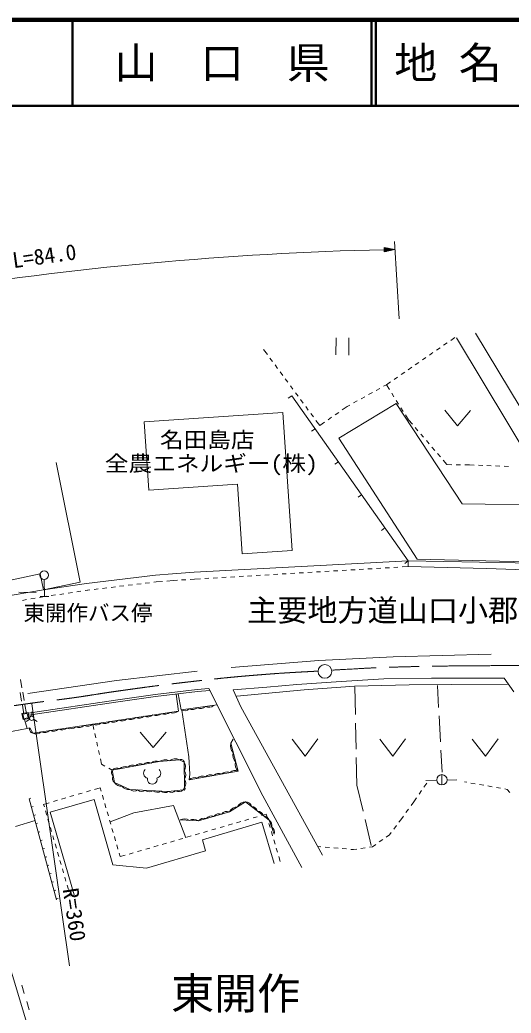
# Model space of a CAD drawing. Units: millimetres, scale not verified. Extents: x 40000 to 680000, y 20000 to 380000.
# Drawn here: x 326876 to 383962, y 264520 to 380000 of the extents above; entities that cross this region are included whole.
import ezdxf
from ezdxf.enums import TextEntityAlignment as Align

# ---------------------------------------------------------------- set-up
doc = ezdxf.new("R2010")
doc.units = ezdxf.units.MM
doc.header["$LTSCALE"] = 1000
doc.linetypes.add('CHAIN', pattern=[18.5, 12, -1.5, 3.5, -1.5])
for name, color, linetype, lineweight in [('M-BGD', 7, 'Continuous', 13), ('M-BMK', 2, 'CHAIN', 13), ('M-BMK-SRVR', 3, 'Continuous', 13), ('M-STR-HTXT', 7, 'Continuous', 13), ('M-STR-STRD', 7, 'Continuous', 13), ('M-TTL', 2, 'Continuous', 140), ('M-TTL-LINE', 7, 'Continuous', 50)]:
    doc.layers.add(name, color=color, linetype=linetype, lineweight=lineweight)
for name, color, linetype in [('M-BGD-HTXT', 7, 'Continuous'), ('M-BMK-HTXT', 7, 'Continuous'), ('M-TTL-TXT', 7, 'Continuous')]:
    doc.layers.add(name, color=color, linetype=linetype)
doc.styles.add('ＭＳ ゴシック', font='')
doc.styles.get('ＭＳ ゴシック').set_extended_font_data('MS Gothic')

# ---------------------------------------------------------------- blocks, each defined once
blk = doc.blocks.new('有線柱')
at = {"color": 7, "linetype": 'Continuous', "lineweight": 13}
blk.add_line((0, 0.5), (0, -0.5), dxfattribs=at)
blk.add_circle((0, 0), 0.5, dxfattribs=at)
blk = doc.blocks.new('畑')
at = {"color": 7, "linetype": 'Continuous', "lineweight": 13}
for p, q in [((-1.5, 1), (0, -1)), ((0, -1), (1.5, 1))]:
    blk.add_line(p, q, dxfattribs=at)

msp = doc.modelspace()

# ---------------------------------------------------------------- linework, layer by layer
at = {"layer": 'M-BGD'}
for p, q in [((363595, 341040), (363614, 343040)), ((365095, 341026), (365113, 343026)), ((376939, 342738), (377424, 343074)), ((375294, 341600), (375705, 341885)), ((376116, 342169), (376528, 342453)), ((355644, 341082), (355201, 341683)), ((356237, 340277), (355941, 340679)), ((373649, 340463), (374060, 340747)), ((374471, 341032), (374882, 341316)), ((356830, 339472), (356534, 339874)), ((372004, 339326), (372415, 339610)), ((372826, 339894), (373237, 340179)), ((357423, 338667), (357127, 339069)), ((370358, 338188), (370770, 338473)), ((371181, 338757), (371592, 339041)), ((358017, 337861), (357720, 338264)), ((358610, 337056), (358313, 337459)), ((369462, 337568), (369149, 337395)), ((369462, 337568), (369947, 337904)), ((369813, 337015), (369462, 337568)), ((358470, 336307), (358062, 336019)), ((358470, 336307), (372001, 317095)), ((359203, 336251), (358906, 336654)), ((366962, 336186), (366524, 335944)), ((367837, 336670), (367399, 336428)), ((368712, 337153), (368274, 336911)), ((370350, 336171), (370082, 336593)), ((359796, 335446), (359499, 335849)), ((360389, 334641), (360092, 335043)), ((364899, 335045), (364336, 334653)), ((365211, 335218), (364899, 335045)), ((366087, 335702), (365649, 335460)), ((370887, 335327), (370618, 335749)), ((371423, 334483), (371155, 334905)), ((360982, 333836), (360685, 334238)), ((363105, 333796), (362695, 333510)), ((363926, 334367), (363515, 334081)), ((372043, 333508), (371691, 334061)), ((376242, 334629), (377725, 332815)), ((377725, 332815), (379241, 334601)), ((361721, 332832), (361278, 333433)), ((362284, 333224), (361721, 332832)), ((372487, 332989), (372043, 333508)), ((373137, 332229), (372812, 332609)), ((361177, 332464), (360768, 332176)), ((373787, 331469), (373462, 331849)), ((374437, 330709), (374112, 331089)), ((375088, 329949), (374763, 330329)), ((375738, 329189), (375413, 329569)), ((333888, 314636), (331099, 328541)), ((363883, 328622), (363474, 328334)), ((376507, 328290), (376063, 328809)), ((377066, 328285), (376507, 328290)), ((378066, 328276), (377566, 328281)), ((379126, 328266), (378566, 328271)), ((379659, 328245), (379126, 328266)), ((380658, 328205), (380159, 328225)), ((381657, 328165), (381158, 328185)), ((382657, 328125), (382157, 328145)), ((383656, 328086), (383156, 328106)), ((366589, 324780), (366180, 324492)), ((369295, 320937), (368886, 320649)), ((371995, 316431), (371312, 316391)), ((372001, 317095), (371592, 316807)), ((372001, 317095), (371592, 316807)), ((295401, 308468), (329227, 315589)), ((329617, 313736), (329227, 315589)), ((352844, 315312), (352344, 315283)), ((353842, 315370), (353343, 315341)), ((354840, 315429), (354341, 315400)), ((355839, 315487), (355339, 315458)), ((356837, 315545), (356338, 315516)), ((357835, 315604), (357336, 315575)), ((358833, 315662), (358334, 315633)), ((359832, 315720), (359333, 315691)), ((360830, 315779), (360331, 315750)), ((361828, 315837), (361329, 315808)), ((362827, 315895), (362327, 315866)), ((363825, 315954), (363326, 315925)), ((364823, 316012), (364324, 315983)), ((365822, 316070), (365322, 316041)), ((366820, 316129), (366321, 316100)), ((367818, 316187), (367319, 316158)), ((368816, 316245), (368317, 316216)), ((369815, 316304), (369316, 316275)), ((370813, 316362), (370314, 316333)), ((329617, 313736), (333888, 314636)), ((334637, 314488), (329617, 313736)), ((329711, 314953), (329730, 312953)), ((338966, 314200), (338469, 314141)), ((339958, 314319), (339462, 314259)), ((340951, 314437), (340455, 314378)), ((341944, 314556), (341448, 314497)), ((342702, 314647), (342441, 314615)), ((343443, 314709), (342702, 314647)), ((344681, 314813), (343941, 314751)), ((345177, 314846), (344681, 314813)), ((346175, 314914), (345676, 314880)), ((347170, 314981), (346674, 314947)), ((347852, 315020), (347170, 314981)), ((348850, 315079), (348351, 315050)), ((349849, 315137), (349350, 315108)), ((350847, 315195), (350348, 315166)), ((351845, 315254), (351346, 315225)), ((321987, 312436), (329617, 313736)), ((326773, 313461), (328773, 313443)), ((330230, 312958), (329230, 312949)), ((330020, 312988), (329735, 312945)), ((331009, 313136), (330515, 313062)), ((331998, 313284), (331504, 313210)), ((332987, 313432), (332493, 313358)), ((333976, 313580), (333482, 313506)), ((334756, 313697), (334471, 313655)), ((334994, 313725), (334732, 313694)), ((335987, 313844), (335490, 313785)), ((336980, 313963), (336483, 313903)), ((337973, 314081), (337476, 314022)), ((327169, 312508), (327662, 312592)), ((328154, 312676), (328647, 312760)), ((329140, 312844), (329751, 312948)), ((370264, 305940), (381635, 306270)), ((351443, 304692), (361612, 305528)), ((361612, 305528), (370264, 305940)), ((327112, 302328), (326934, 303312)), ((359078, 302741), (355562, 302399)), ((364205, 303083), (359078, 302741)), ((369185, 303376), (364205, 303083)), ((365754, 302520), (372102, 302691)), ((374728, 303473), (369185, 303376)), ((372102, 302691), (377034, 302715)), ((383159, 303463), (374728, 303473)), ((375537, 300069), (375399, 302618)), ((377034, 302715), (383549, 302779)), ((384277, 301889), (383159, 303463)), ((327082, 300799), (326905, 301783)), ((327378, 300852), (327200, 301836)), ((338271, 300953), (342605, 301577)), ((342605, 301577), (347476, 302153)), ((345311, 299639), (345027, 301622)), ((345601, 299769), (345262, 301649)), ((347476, 302153), (348828, 302279)), ((355562, 302399), (351655, 302106)), ((351655, 302106), (352534, 300129)), ((352082, 301353), (359895, 302105)), ((359895, 302105), (365754, 302520)), ((365798, 302442), (365862, 299227)), ((327353, 299296), (327171, 300307)), ((327648, 299350), (327466, 300360)), ((338271, 300953), (327835, 299412)), ((349800, 300346), (345601, 299769)), ((327821, 299484), (327113, 299353)), ((327113, 299353), (327244, 298645)), ((327952, 298776), (327821, 299484)), ((328276, 299538), (328259, 299055)), ((345311, 299639), (335355, 298117)), ((345702, 299742), (346528, 294308)), ((352534, 300129), (362026, 282873)), ((327244, 298645), (327952, 298776)), ((327731, 297621), (327410, 298676)), ((328034, 298680), (327601, 298436)), ((335355, 298117), (328370, 297067)), ((335355, 298117), (328370, 297067)), ((328471, 298679), (328898, 298427)), ((335489, 297503), (335355, 298117)), ((365882, 298227), (365942, 295228)), ((375755, 296075), (375592, 299070)), ((327731, 297621), (325274, 297151)), ((327731, 297621), (325274, 297151)), ((328020, 297680), (327731, 297621)), ((328020, 297680), (327731, 297621)), ((328370, 297067), (328020, 297680)), ((328370, 297067), (328020, 297680)), ((335701, 296526), (335595, 297015)), ((342375, 295385), (340858, 297170)), ((343858, 297198), (342375, 295385)), ((335914, 295549), (335808, 296038)), ((351377, 295895), (351647, 296391)), ((352233, 292655), (351377, 295895)), ((336127, 294572), (336021, 295061)), ((375948, 292527), (375809, 295076)), ((336367, 293469), (336233, 294083)), ((336760, 293248), (336367, 293469)), ((337589, 292782), (343050, 293756)), ((343050, 293756), (345415, 293983)), ((345986, 293687), (345415, 293983)), ((345986, 293687), (346001, 290743)), ((346528, 294308), (346642, 292294)), ((365962, 294228), (366026, 291014)), ((337589, 292782), (337196, 293003)), ((337869, 291335), (337589, 292782)), ((346547, 291662), (352233, 292655)), ((346642, 292294), (346547, 291662)), ((339661, 290516), (337869, 291335)), ((366026, 291014), (366750, 288002)), ((373827, 290796), (374157, 291273)), ((375302, 291606), (374055, 291585)), ((376529, 291617), (377646, 291650)), ((378529, 291407), (378802, 291359)), ((379295, 291273), (379787, 291186)), ((380280, 291100), (380772, 291013)), ((333644, 289970), (334124, 290111)), ((334604, 290252), (335083, 290393)), ((335563, 290534), (336210, 290725)), ((336210, 290725), (336326, 290322)), ((344120, 290281), (339661, 290516)), ((345832, 290469), (344120, 290281)), ((346001, 290743), (345832, 290469)), ((373258, 289974), (373542, 290385)), ((381265, 290927), (381757, 290840)), ((382250, 290754), (382742, 290667)), ((383234, 290581), (383507, 290533)), ((383507, 290533), (383800, 290186)), ((328150, 289504), (327957, 289452)), ((327957, 289452), (331140, 277707)), ((329640, 288791), (330287, 288982)), ((329640, 288791), (329722, 288507)), ((330381, 287869), (335498, 289342)), ((330766, 289123), (331246, 289264)), ((331726, 289405), (332205, 289546)), ((332685, 289687), (333165, 289829)), ((335498, 289342), (337694, 281769)), ((336466, 289842), (336605, 289362)), ((336744, 288881), (336883, 288401)), ((353108, 289096), (351227, 287932)), ((355834, 286937), (353108, 289096)), ((372327, 288651), (372643, 289086)), ((372643, 289086), (372973, 289563)), ((328414, 288532), (328221, 288480)), ((328677, 287560), (328484, 287508)), ((329862, 288026), (330001, 287546)), ((330381, 287869), (333166, 278264)), ((337023, 287921), (337162, 287441)), ((340100, 287800), (337355, 286776)), ((344738, 288666), (340100, 287800)), ((346143, 284888), (344738, 288666)), ((351227, 287932), (347626, 286868)), ((355499, 287651), (354937, 287488)), ((355499, 287651), (355677, 287055)), ((371740, 287841), (372033, 288246)), ((326378, 286233), (328649, 286899)), ((328940, 286589), (328747, 286536)), ((330140, 287066), (330279, 286586)), ((337301, 286960), (337440, 286480)), ((347626, 286868), (345521, 286993)), ((348087, 284665), (354989, 286723)), ((351576, 286510), (351096, 286371)), ((352536, 286790), (352056, 286650)), ((353497, 287069), (353017, 286929)), ((354457, 287348), (353977, 287208)), ((354989, 286723), (356418, 281931)), ((355819, 286576), (355962, 286097)), ((356438, 285331), (355834, 286937)), ((366984, 287029), (367708, 284018)), ((370924, 286726), (371130, 287001)), ((371130, 287001), (371446, 287437)), ((329204, 285617), (329011, 285564)), ((330419, 286106), (330558, 285625)), ((337579, 286000), (337719, 285520)), ((347735, 285393), (347255, 285253)), ((348696, 285672), (348216, 285533)), ((349656, 285952), (349176, 285812)), ((350616, 286231), (350136, 286091)), ((356105, 285618), (356248, 285139)), ((369455, 284995), (369818, 285252)), ((369818, 285252), (370024, 285526)), ((370324, 285926), (370624, 286326)), ((329467, 284645), (329274, 284593)), ((330697, 285145), (330836, 284665)), ((330975, 284185), (331115, 283704)), ((337858, 285040), (337997, 284559)), ((343895, 284276), (343415, 284136)), ((344855, 284555), (344375, 284415)), ((345815, 284834), (345335, 284695)), ((346775, 285114), (346295, 284974)), ((348463, 283405), (348087, 284665)), ((356391, 284659), (356534, 284180)), ((367867, 283873), (368230, 284130)), ((368639, 284418), (369047, 284707)), ((329730, 283673), (329537, 283621)), ((331254, 283224), (331393, 282744)), ((338136, 284079), (338276, 283599)), ((338415, 283119), (338532, 282716)), ((340054, 283159), (339574, 283019)), ((341014, 283438), (340534, 283298)), ((341974, 283717), (341494, 283578)), ((341602, 281359), (348463, 283405)), ((342934, 283997), (342454, 283857)), ((356677, 283701), (356819, 283222)), ((361544, 283889), (361852, 283863)), ((362350, 283820), (362848, 283777)), ((363347, 283734), (363845, 283691)), ((364343, 283649), (364841, 283606)), ((365339, 283563), (365647, 283537)), ((365647, 283537), (366016, 283592)), ((366510, 283667), (367004, 283742)), ((367499, 283817), (367867, 283873)), ((322061, 281921), (327583, 263753)), ((329994, 282701), (329801, 282649)), ((331532, 282264), (331672, 281783)), ((339094, 282879), (338532, 282716)), ((356962, 282743), (357140, 282147)), ((330257, 281729), (330064, 281677)), ((330520, 280758), (330327, 280705)), ((331811, 281303), (331950, 280823)), ((337694, 281769), (341602, 281359)), ((330784, 279786), (330591, 279733)), ((332089, 280343), (332229, 279863)), ((331047, 278814), (330854, 278762)), ((332368, 279382), (332507, 278902)), ((332646, 278422), (332729, 278137)), ((331310, 277842), (331117, 277790)), ((327101, 267778), (327392, 266821)), ((327683, 265864), (327973, 264907))]:
    msp.add_line(p, q, dxfattribs=at)
for points in [[(377606, 343047), (386687, 327965), (392785, 318167), (392627, 316607), (392566, 315810), (381052, 316204), (371995, 316431), (372001, 317095), (384449, 316890), (392627, 316607)], [(399376, 315020), (397225, 315237), (390312, 326173), (379835, 343565)], [(372001, 317095), (347120, 315779), (344627, 315611)], [(344627, 315611), (342627, 315443), (334637, 314488)], [(327878, 299176), (338305, 300715), (342636, 301339), (347501, 301914), (348943, 302048)], [(348828, 302279), (355114, 289783), (359630, 281453)]]:
    msp.add_lwpolyline(points, dxfattribs=at)
for points in [[(390600, 316857), (390781, 320856), (390260, 321785), (388950, 321743), (388940, 323564), (378276, 323735), (370599, 335414), (363923, 331349), (373050, 317307)], [(358503, 318298), (357430, 334343), (341318, 333265), (341849, 325330), (352170, 326021), (352712, 317911)], [(327741, 299367), (327232, 299273), (327325, 298762), (327836, 298856)]]:
    msp.add_lwpolyline(points, close=True, dxfattribs=at)
for centre, radius in [((329707, 315453), 500), ((328256, 298803), 250)]:
    msp.add_circle(centre, radius, dxfattribs=at)
for centre, radius, start, end in [((348826, 300907), 838, 243.01769, 312.64288), ((341710, 299868), 920, 245.51659, 311.86549), ((342706, 300020), 920, 245.51659, 311.86549), ((343701, 300172), 920, 245.51687, 311.86468), ((344697, 300325), 920, 245.51659, 311.86549), ((345982, 300515), 838, 243.01737, 312.64265), ((346930, 300646), 838, 243.01845, 312.64179), ((347878, 300776), 838, 243.01798, 312.64203), ((333743, 298657), 924, 245.43823, 311.6652), ((333743, 298657), 924, 245.43823, 311.6652), ((334741, 298807), 924, 245.43866, 311.66497), ((334741, 298807), 924, 245.43866, 311.66497), ((335737, 298955), 920, 245.5165, 311.86505), ((336732, 299107), 920, 245.51622, 311.86586), ((337728, 299259), 920, 245.51622, 311.86586), ((338723, 299411), 920, 245.51552, 311.86603), ((339719, 299564), 920, 245.51616, 311.86572), ((340714, 299716), 920, 245.51687, 311.86468), ((328491, 297542), 490, 163.62827, 255.73812), ((328491, 297542), 490, 163.62827, 255.73812), ((328754, 297907), 924, 245.43866, 311.66497), ((328754, 297907), 924, 245.43866, 311.66497), ((329752, 298057), 924, 245.43866, 311.66497), ((329752, 298057), 924, 245.43866, 311.66497), ((330750, 298207), 924, 245.4379, 311.665), ((330750, 298207), 924, 245.4379, 311.665), ((331747, 298357), 924, 245.43866, 311.66497), ((331747, 298357), 924, 245.43866, 311.66497), ((332745, 298507), 924, 245.43866, 311.66497), ((332745, 298507), 924, 245.43866, 311.66497), ((352452, 295601), 1115, 164.72704, 224.86337), ((352738, 294521), 1115, 164.72797, 224.86244), ((339976, 292561), 787, 64.16201, 136.06776), ((340887, 292723), 787, 64.16286, 136.0677), ((341797, 292885), 787, 64.16307, 136.0667), ((342707, 293048), 787, 64.16307, 136.0667), ((343747, 292717), 1251, 67.12814, 123.82765), ((344929, 292831), 1251, 67.12814, 123.82765), ((345576, 293595), 420, 12.55478, 112.54824), ((345261, 293192), 877, 326.29383, 34.29991), ((353023, 293441), 1115, 164.72797, 224.86244), ((338030, 292492), 528, 146.66036, 235.24169), ((338156, 292236), 787, 64.16316, 136.06682), ((339066, 292398), 787, 64.16307, 136.0667), ((341822, 292397), 576, 131.13453, 258.00191), ((342672, 292405), 576, 283.06048, 49.93098), ((345266, 292211), 877, 326.29502, 34.29952), ((349036, 291390), 846, 65.26059, 134.54271), ((349983, 291556), 846, 65.26015, 134.54296), ((350931, 291721), 846, 65.26059, 134.54271), ((351879, 291887), 846, 65.26015, 134.54296), ((338170, 291768), 528, 146.6591, 235.24296), ((338622, 291797), 883, 211.56922, 279.32954), ((342254, 291704), 566, 166.84643, 14.21752), ((345272, 291230), 877, 326.29383, 34.29991), ((347140, 291059), 846, 65.26059, 134.54271), ((348088, 291225), 846, 65.26015, 134.54296), ((339518, 291388), 883, 211.56957, 279.32952), ((340138, 291081), 740, 229.84642, 304.12189), ((341029, 291034), 740, 229.84707, 304.12178), ((341921, 290988), 740, 229.84642, 304.12189), ((342813, 290941), 740, 229.84577, 304.12219), ((343705, 290894), 740, 229.84707, 304.12178), ((344488, 290868), 693, 237.86146, 314.68483), ((345344, 290962), 693, 237.86176, 314.68514), ((345907, 290612), 161, 242.25495, 54.2102), ((353134, 288002), 1094, 91.4035, 152.11417), ((353104, 288391), 705, 13.551, 89.70565), ((350063, 286901), 809, 70.99967, 141.90546), ((350964, 287167), 809, 71.00046, 141.90526), ((352194, 287420), 1094, 91.4035, 152.11417), ((353786, 287851), 705, 13.55192, 89.70534), ((354467, 287312), 705, 13.55192, 89.70534), ((345998, 286111), 1002, 54.86447, 118.39217), ((347050, 286049), 1002, 54.86447, 118.39187), ((348263, 286369), 809, 71.00003, 141.90523), ((349163, 286635), 809, 71.00046, 141.90526), ((355149, 286772), 705, 13.551, 89.70565), ((355481, 286346), 688, 342.05219, 59.13759), ((355783, 285543), 689, 342.05283, 59.13639)]:
    msp.add_arc(centre, radius, start, end, dxfattribs=at)
at = {"layer": 'M-BMK'}
for points, knots in [([(460139, 296392), (457147, 297040), (454166, 297743), (451162, 298335), (448670, 298826), (446162, 299235), (443659, 299670), (440753, 300175), (437852, 300716), (434935, 301151), (431364, 301684), (427779, 302124), (424192, 302535), (420124, 303000), (416049, 303411), (411968, 303755), (408536, 304044), (405100, 304283), (401661, 304463), (398039, 304653), (394414, 304779), (390788, 304854), (387301, 304926), (383813, 304932), (380326, 304911), (376663, 304888), (373000, 304842), (369339, 304716), (367287, 304645), (365238, 304506), (363187, 304401)], [0, 0, 0, 0, 1, 1, 1, 2, 2, 2, 3, 3, 3, 4, 4, 4, 5, 5, 5, 6, 6, 6, 7, 7, 7, 8, 8, 8, 9, 9, 9, 10, 10, 10, 10]), ([(361456, 304280), (358049, 304102), (357146, 304047), (354389, 303825), (351102, 303561), (349266, 303348), (345991, 302971), (342981, 302624), (341300, 302389), (338300, 301970), (336208, 301678), (335045, 301457), (332953, 301164), (331096, 300904), (330049, 300813), (328192, 300554), (324849, 300086), (322983, 299777), (319647, 299260), (315886, 298678), (313785, 298322), (310027, 297722), (305907, 297063), (303603, 296676), (299480, 296037), (294807, 295313), (293327, 295101), (287506, 294255)], [0, 0, 0, 0, 1, 1, 1, 2, 2, 2, 3, 3, 3, 4, 4, 4, 5, 5, 5, 6, 6, 6, 7, 7, 7, 8, 8, 8, 9, 9, 9, 9])]:
    msp.add_open_spline(points, degree=3, knots=knots, dxfattribs=at)
at = {"layer": 'M-BMK-SRVR'}
msp.add_line((332661, 270022), (328261, 300471), dxfattribs=at)
msp.add_circle((362329, 304255), 800, dxfattribs=at)
at = {"layer": 'M-STR-HTXT'}
for p, q in [((370460, 353306), (369205, 353531)), ((369205, 353531), (369215, 353031)), ((369456, 353486), (369206, 353481)), ((369207, 353431), (369707, 353441)), ((369958, 353396), (369208, 353381)), ((370963, 345252), (370402, 354235)), ((369209, 353331), (370209, 353351)), ((370460, 353306), (369210, 353281)), ((369211, 353231), (370211, 353251)), ((369962, 353196), (369212, 353181)), ((369213, 353131), (369713, 353141)), ((369464, 353086), (369214, 353081)), ((370460, 353306), (369215, 353031))]:
    msp.add_line(p, q, dxfattribs=at)
msp.add_arc((378439, -46175), 399561, 91.32346, 99.12524, dxfattribs=at)
at = {"layer": 'M-STR-STRD'}
msp.add_lwpolyline([(347466, 304265), (338112, 303175), (327789, 301692)], dxfattribs=at)
at = {"layer": 'M-TTL'}
msp.add_line((680000, 380000), (40000, 380000), dxfattribs=at)
at = {"layer": 'M-TTL-LINE'}
for p, q in [((333000, 380000), (333000, 370000)), ((367750, 380000), (367750, 370000)), ((368250, 380000), (368250, 370000)), ((40000, 370000), (680000, 370000))]:
    msp.add_line(p, q, dxfattribs=at)

# ---------------------------------------------------------------- block references
at = {"layer": 'M-BGD', "rotation": 0.65231}
for name, p, xscale, yscale in [('畑', (360010, 295376), 1000, 1000), ('畑', (370207, 295376), 1000, 1000), ('畑', (380960, 295376), 1000, 1000), ('有線柱', (375919, 291652), 1200, 1200)]:
    msp.add_blockref(name, p, dxfattribs=dict(at, xscale=xscale, yscale=yscale))

# ---------------------------------------------------------------- texts
at = {"layer": 'M-BGD', "style": 'ＭＳ ゴシック', "width": 1.1}
for s, p in [('名田島店', (348651, 329714)), ('全農エネルギー(株)', (349124, 326965))]:
    msp.add_text(s, height=1833, dxfattribs=at).set_placement(p, align=Align.BOTTOM_CENTER)
at = {"layer": 'M-BGD', "style": 'ＭＳ ゴシック'}
msp.add_text('東開作バス停', height=1833, dxfattribs=at).set_placement((334791, 309588), align=Align.BOTTOM_CENTER)
at = {"layer": 'M-BGD-HTXT', "style": 'ＭＳ ゴシック'}
msp.add_text('主要地方道山口小郡秋穂線', height=2566, dxfattribs=at).set_placement((353284, 309298), align=Align.BOTTOM_LEFT)
at = {"layer": 'M-BMK-HTXT', "style": 'ＭＳ ゴシック'}
msp.add_text('東開作', height=3666, dxfattribs=at).set_placement((344443, 263879), align=Align.BOTTOM_LEFT)
at = {"layer": 'M-BMK-SRVR', "style": 'ＭＳ ゴシック'}
msp.add_text('R=360', height=1833, rotation=278.505, dxfattribs=at).set_placement((331302, 278841), align=Align.BOTTOM_LEFT)
at = {"layer": 'M-STR-HTXT', "style": 'ＭＳ ゴシック'}
msp.add_text('側\u3000\u3000溝 L=84.0', height=1833, rotation=8, dxfattribs=at).set_placement((324350, 350320), align=Align.BOTTOM_CENTER)
at = {"layer": 'M-TTL-TXT', "style": 'ＭＳ ゴシック'}
msp.add_text('山\u3000口\u3000県', height=3666, dxfattribs=at).set_placement((350375, 375000), align=Align.MIDDLE_CENTER)
msp.add_text('地 名', height=3666, dxfattribs=at).set_placement((370380, 375000), align=Align.MIDDLE_LEFT)

doc.saveas('drawing.dxf')
